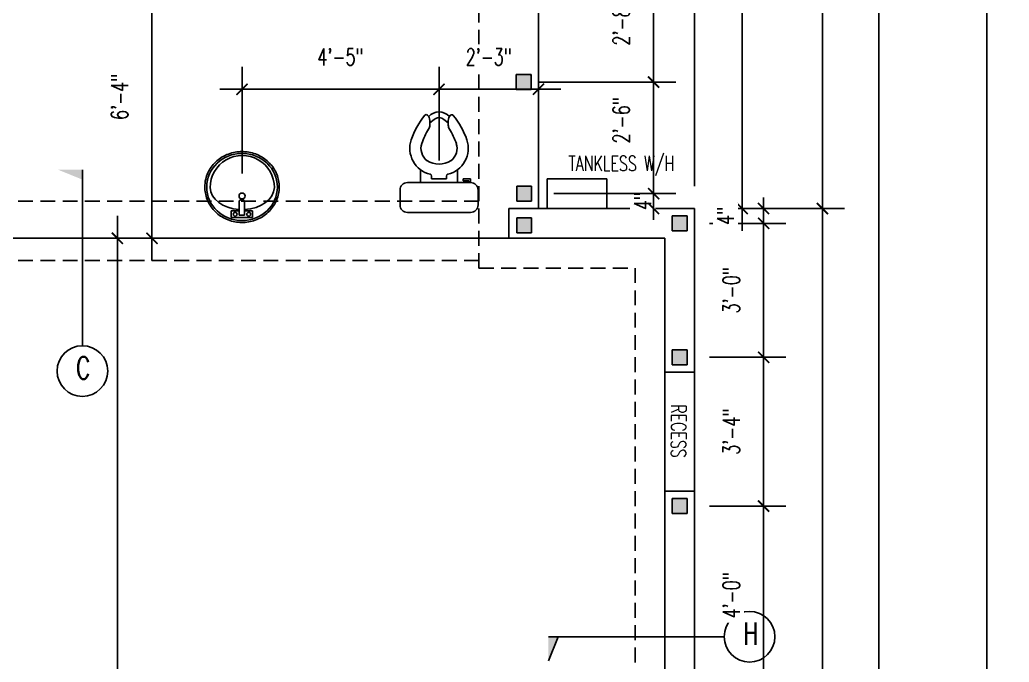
# Model space of a CAD drawing. Header units: inches. Extents: x -25328 to 8149, y -5530 to 4336.
# Drawn here: x -823.3 to -557.2, y 1807.8 to 1980.5 of the extents above; entities that cross this region are included whole.
import ezdxf

# ---------------------------------------------------------------- set-up
doc = ezdxf.new("R2010")
doc.units = ezdxf.units.IN
doc.header["$LTSCALE"] = 16
doc.header["$MEASUREMENT"] = 0
doc.linetypes.add('HIDDEN', pattern=[0.375, 0.25, -0.125])
doc.layers.get('0').update_dxf_attribs({"linetype": 'CONTINUOUS'})
doc.layers.get('DEFPOINTS').update_dxf_attribs({"linetype": 'CONTINUOUS'})
for name, color, linetype in [('B1_4', 5, 'CONTINUOUS'), ('CELLS', 165, 'CONTINUOUS'), ('CONC', 3, 'CONTINUOUS'), ('DIM', 5, 'CONTINUOUS'), ('DIMS', 5, 'CONTINUOUS'), ('FIXTURES', 2, 'CONTINUOUS'), ('TEXT', 11, 'CONTINUOUS'), ('WALLS EXT', 6, 'CONTINUOUS'), ('WALLS INT', 6, 'CONTINUOUS')]:
    doc.layers.add(name, color=color, linetype=linetype)
doc.styles.add('ATT', font='txt')
doc.styles.add('PAYTAS RM', font='romans.shx', dxfattribs={"width": 0.7, "height": 4.5})
doc.styles.add('PAYTS NOTES', font='romans.shx', dxfattribs={"width": 0.7, "height": 4.5})
doc.dimstyles.new('DIM- PAYTAS', dxfattribs={"dimscale": 48, "dimtxt": 0.1, "dimasz": 0.0625, "dimexe": 0.125, "dimexo": 0.125, "dimgap": 0.125, "dimtad": 1, "dimdec": 1, "dimzin": 3, "dimdsep": 46, "dimlunit": 4, "dimtxsty": 'PAYTAS RM', "dimblk": 'ARCHTICK', "dimcen": 0.09, "dimdle": 0.125, "dimclrd": 5, "dimclre": 5, "dimclrt": 11, "dimadec": 0, "dimazin": 0, "dimtfac": 1, "dimtdec": 1, "dimtofl": 0, "dimtmove": 2, "dimatfit": 3, "dimfxl": 0, "dimfrac": 2, "dimtolj": 1, "dimtzin": 3, "dimarcsym": 0})

# ---------------------------------------------------------------- blocks, each defined once
blk = doc.blocks.new('_ArchTick')
at = {"color": 0, "linetype": 'ByBlock', "const_width": 0.15}
blk.add_lwpolyline([(-0.5, -0.5), (0.5, 0.5)], dxfattribs=at)
blk = doc.blocks.new('*D1170')
at = {"layer": 'CONC', "color": 5, "lineweight": -2, "transparency": 16777216}
for p, q in [((-592.19, 1503.81), (-592.19, 2635.81)), ((-677.8, 2629.81), (-586.19, 2629.81)), ((-620.56, 1509.81), (-586.19, 1509.81))]:
    blk.add_line(p, q, dxfattribs=at)
at = {"layer": 'DEFPOINTS', "color": 0, "transparency": 16777216}
for p in [(-683.8, 2629.81), (-592.19, 2629.81), (-626.56, 1509.81)]:
    blk.add_point(p, dxfattribs=at)
at = {"layer": 'CONC', "color": 5, "lineweight": -2, "transparency": 16777216, "xscale": 3, "yscale": 3, "zscale": 3}
for p, rotation in [((-592.19, 2629.81), 90), ((-592.19, 1509.81), 270)]:
    blk.add_blockref('_ArchTick', p, dxfattribs=dict(at, rotation=rotation))
at = {"layer": 'CONC', "color": 11, "transparency": 16777216, "insert": (-600.87, 2069.81), "char_height": 4.5, "attachment_point": 5, "rotation": 90, "style": 'PAYTAS RM'}
blk.add_mtext('\\A1;93\'-4"', dxfattribs=at)
blk = doc.blocks.new('*D1168')
at = {"layer": 'DEFPOINTS', "color": 0, "transparency": 16777216}
for p in [(-787.8, 1921.81), (-797.07, 1517.81), (-741.67, 1517.81)]:
    blk.add_point(p, dxfattribs=at)
at = {"layer": 'DIM', "color": 5, "lineweight": -2, "transparency": 16777216}
for p, q in [((-797.07, 1927.81), (-797.07, 1511.81)), ((-793.8, 1921.81), (-803.07, 1921.81)), ((-747.67, 1517.81), (-803.07, 1517.81))]:
    blk.add_line(p, q, dxfattribs=at)
at = {"layer": 'DIM', "color": 5, "lineweight": -2, "transparency": 16777216, "xscale": 3, "yscale": 3, "zscale": 3}
for p, rotation in [((-797.07, 1921.81), 90), ((-797.07, 1517.81), 270)]:
    blk.add_blockref('_ArchTick', p, dxfattribs=dict(at, rotation=rotation))
at = {"layer": 'DIM', "color": 11, "transparency": 16777216, "insert": (-817.74, 1709.81), "char_height": 4.5, "attachment_point": 5, "rotation": 90, "style": 'PAYTAS RM', "bg_fill": 3, "box_fill_scale": 1.25, "bg_fill_color": 256, "bg_fill_true_color": 13158600, "bg_fill_transparency": 0}
blk.add_mtext('\\A1;33\'-8"', dxfattribs=at)
blk = doc.blocks.new('*D1164')
at = {"layer": 'DEFPOINTS', "color": 0, "transparency": 16777216}
for p in [(-620.19, 2629.81), (-607.43, 2629.81), (-641.8, 1929.81)]:
    blk.add_point(p, dxfattribs=at)
at = {"layer": 'WALLS INT', "color": 5, "lineweight": -2, "transparency": 16777216}
for p, q in [((-607.43, 1923.81), (-607.43, 2635.81)), ((-614.19, 2629.81), (-601.43, 2629.81)), ((-635.8, 1929.81), (-601.43, 1929.81))]:
    blk.add_line(p, q, dxfattribs=at)
at = {"layer": 'WALLS INT', "color": 5, "lineweight": -2, "transparency": 16777216, "xscale": 3, "yscale": 3, "zscale": 3}
for p, rotation in [((-607.43, 2629.81), 90), ((-607.43, 1929.81), 270)]:
    blk.add_blockref('_ArchTick', p, dxfattribs=dict(at, rotation=rotation))
at = {"layer": 'WALLS INT', "color": 11, "transparency": 16777216, "insert": (-616.11, 2279.81), "char_height": 4.5, "attachment_point": 5, "rotation": 90, "style": 'PAYTAS RM', "bg_fill": 3, "box_fill_scale": 1.25, "bg_fill_color": 256, "bg_fill_true_color": 13158600, "bg_fill_transparency": 0}
blk.add_mtext('\\A1;58\'-4"', dxfattribs=at)
blk = doc.blocks.new('CELL')
at = {"layer": 'CELLS', "linetype": 'Continuous'}
for p, q in [((-1.99, -1.89), (-1.99, 2.11)), ((-1.99, 2.11), (2.01, 2.11)), ((2.01, 2.11), (2.01, -1.89)), ((2.01, -1.89), (-1.99, -1.89))]:
    blk.add_line(p, q, dxfattribs=at)
for points in [[(-1.99, 2.11), (-1.99, -1.89), (2.01, 2.11), (-0.07, -1.89)], [(2.01, 2.11), (-0.07, -1.89), (2.01, -0.79), (1.71, -1.89)], [(2.01, -0.79), (1.71, -1.89), (2.01, -1.89)]]:
    blk.add_solid(points, dxfattribs=at)
blk = doc.blocks.new('*D1187')
at = {"layer": 'DEFPOINTS', "color": 0, "transparency": 16777216}
for p in [(-632, 2629.81), (-563.16, 2629.81), (-732.36, 1501.81)]:
    blk.add_point(p, dxfattribs=at)
at = {"layer": 'WALLS INT', "color": 5, "lineweight": -2, "transparency": 16777216}
for p, q in [((-563.16, 1495.81), (-563.16, 2635.81)), ((-626, 2629.81), (-557.16, 2629.81)), ((-726.36, 1501.81), (-557.16, 1501.81))]:
    blk.add_line(p, q, dxfattribs=at)
at = {"layer": 'WALLS INT', "color": 5, "lineweight": -2, "transparency": 16777216, "xscale": 3, "yscale": 3, "zscale": 3}
for p, rotation in [((-563.16, 2629.81), 90), ((-563.16, 1501.81), 270)]:
    blk.add_blockref('_ArchTick', p, dxfattribs=dict(at, rotation=rotation))
at = {"layer": 'WALLS INT', "color": 11, "transparency": 16777216, "insert": (-571.83, 2065.81), "char_height": 4.5, "attachment_point": 5, "rotation": 90, "style": 'PAYTAS RM', "bg_fill": 3, "box_fill_scale": 1.25, "bg_fill_color": 256, "bg_fill_true_color": 13158600, "bg_fill_transparency": 0}
blk.add_mtext('\\A1;94\'-0"', dxfattribs=at)
blk = doc.blocks.new('*D1191')
at = {"layer": 'DEFPOINTS', "color": 0, "transparency": 16777216}
for p in [(-1469.8, 1865.73), (-641.8, 1481), (-641.8, 1428.22)]:
    blk.add_point(p, dxfattribs=at)
at = {"layer": 'WALLS INT', "color": 5, "lineweight": -2, "transparency": 16777216}
for p, q in [((-1469.8, 1859.73), (-1469.8, 1422.22)), ((-641.8, 1475), (-641.8, 1422.22)), ((-1475.8, 1428.22), (-635.8, 1428.22))]:
    blk.add_line(p, q, dxfattribs=at)
at = {"layer": 'WALLS INT', "color": 5, "lineweight": -2, "transparency": 16777216, "xscale": 3, "yscale": 3, "zscale": 3, "rotation": 180}
blk.add_blockref('_ArchTick', (-1469.8, 1428.22), dxfattribs=at)
at = {"layer": 'WALLS INT', "color": 5, "lineweight": -2, "transparency": 16777216, "xscale": 3, "yscale": 3, "zscale": 3}
blk.add_blockref('_ArchTick', (-641.8, 1428.22), dxfattribs=at)
at = {"layer": 'WALLS INT', "color": 11, "transparency": 16777216, "insert": (-1055.8, 1436.9), "char_height": 4.5, "attachment_point": 5, "style": 'PAYTAS RM', "bg_fill": 3, "box_fill_scale": 1.25, "bg_fill_color": 256, "bg_fill_true_color": 13158600, "bg_fill_transparency": 0}
blk.add_mtext('\\A1;69\'-0"', dxfattribs=at)
blk = doc.blocks.new('*D1160')
at = {"layer": 'DEFPOINTS', "color": 0, "transparency": 16777216}
for p in [(-653.16, 2477.81), (-641.8, 1929.81), (-629.01, 1929.81)]:
    blk.add_point(p, dxfattribs=at)
at = {"layer": 'DIM', "color": 5, "lineweight": -2, "transparency": 16777216}
for p, q in [((-629.01, 2483.81), (-629.01, 1923.81)), ((-647.16, 2477.81), (-623.01, 2477.81)), ((-635.8, 1929.81), (-623.01, 1929.81))]:
    blk.add_line(p, q, dxfattribs=at)
at = {"layer": 'DIM', "color": 5, "lineweight": -2, "transparency": 16777216, "xscale": 3, "yscale": 3, "zscale": 3}
for p, rotation in [((-629.01, 2477.81), 90), ((-629.01, 1929.81), 270)]:
    blk.add_blockref('_ArchTick', p, dxfattribs=dict(at, rotation=rotation))
at = {"layer": 'DIM', "color": 11, "transparency": 16777216, "insert": (-637.69, 2203.81), "char_height": 4.5, "attachment_point": 5, "rotation": 90, "style": 'PAYTAS RM', "bg_fill": 3, "box_fill_scale": 1.25, "bg_fill_color": 256, "bg_fill_true_color": 13158600, "bg_fill_transparency": 0}
blk.add_mtext('\\A1;45\'-8"', dxfattribs=at)
blk = doc.blocks.new('15PTOI06')
at = {"color": 0, "linetype": 'ByBlock'}
for p, q in [((0, -8.5), (0, 8.5)), ((2, 10.5), (6, 10.5)), ((8, 8.5), (8, -8.5)), ((11.5, 5), (8, 5)), ((9, 2), (9.765178, 2)), ((9, -2), (9, 2)), ((23.431562, 2.5), (24.727861, 2.5)), ((24.931034, 1.327586), (24.062054, 2.5)), ((9.765178, -2), (9, -2)), ((23.431562, -2.5), (24.690476, -2.5)), ((24.931034, -1.327586), (24.062054, -2.5)), ((11.5, -5), (8, -5)), ((9, -6.5), (8.5, -6.5)), ((8.5, -6.5), (8.5, -8)), ((9, -8.5), (9, -6.5)), ((6, -10.5), (2, -10.5)), ((8.5, -8), (8, -8)), ((8, -8.5), (9, -8.5))]:
    blk.add_line(p, q, dxfattribs=at)
for centre, radius, start, end in [((2, 8.5), 2, 90, 180), ((6, 8.5), 2, 0, 90), ((17.25, 0.65), 7.210062, 71.816347, 166.116636), ((12, -13.75), 22.534695, 51.265418, 70.559965), ((19.118098, 0), 6.118098, 147.797266, 212.202734), ((17.25, 0.65), 4.210062, 71.816347, 142.891702), ((12, -13.75), 19.534695, 57.937508, 70.559965), ((23.431562, 4.5), 2, 237.937508, 270), ((24.727861, 4.5), 2, 270, 314.939898), ((23.166667, 0), 3.833333, 313.602819, 46.397181), ((25.787408, 3.438228), 0.5, 314.939898, 51.265418), ((9.765178, 2.5), 0.5, 270, 346.116636), ((23.666667, 0), 1.833333, 313.602819, 46.397181), ((9.765178, -2.5), 0.5, 13.883364, 90), ((17.25, -0.65), 7.210062, 193.883364, 288.183653), ((23.431562, -4.5), 2, 90, 122.062492), ((24.690476, -4.5), 2, 44.162471, 90), ((17.25, -0.65), 4.210062, 217.108298, 288.183653), ((12, 13.75), 19.534695, 289.440035, 302.062492), ((12, 13.75), 22.534695, 289.440035, 308.665009), ((25.766527, -3.454957), 0.5, 308.665009, 44.162471), ((2, -8.5), 2, 180, 270), ((6, -8.5), 2, 270, 0)]:
    blk.add_arc(centre, radius, start, end, dxfattribs=at)
at = {"color": 0, "linetype": 'ByBlock', "style": 'ATT', "flags": 3}
blk.add_attdef('ITEM', (0, -19.5), '', height=6, dxfattribs=at)
blk = doc.blocks.new('pv_snk_lav')
at = {"color": 8}
for p, q in [((-2.92, 19.75), (2.86, 19.75)), ((-2.92, 17.96), (-2.92, 19.75)), ((-0.81, 19.18), (-0.81, 15.54)), ((-0.81, 19.18), (0.69, 19.18)), ((0.69, 19.18), (0.69, 15.54)), ((2.86, 19.75), (2.86, 17.96)), ((-0.81, 17.96), (-2.92, 17.96)), ((2.86, 17.96), (0.69, 17.96)), ((-0.31, 15.04), (0.19, 15.04))]:
    blk.add_line(p, q, dxfattribs=at)
for centre in [(-1.85, 18.92), (1.79, 18.92)]:
    blk.add_circle(centre, 0.504, dxfattribs=at)
blk.add_circle((0, 14), 0.805)
for centre, start, end in [((-0.31, 15.54), 180, 270), ((0.19, 15.54), 270, 0)]:
    blk.add_arc(centre, 0.5, start, end, dxfattribs=at)
blk.add_ellipse((0, 11.59), major_axis=(-9.51, 0), ratio=0.94926)
for centre, ratio, start_param, end_param in [((0.06, 11.59), 0.701896, 4.81318, 6.256692), ((0.06, 11.59), 0.701896, 3.168086, 4.639508), ((0.06, 11.75), 1, 0, 3.141593)]:
    blk.add_ellipse(centre, major_axis=(-8.65, 0), ratio=ratio, start_param=start_param, end_param=end_param)
blk.add_open_spline([(-10.01, 11.59), (-10.01, 10.88), (-9.93, 10.17), (-9.49, 8.32), (-8.99, 7.22), (-7.6, 5.27), (-6.71, 4.42), (-4.67, 3.08), (-3.52, 2.59), (-1.12, 2.04), (0.13, 1.99), (2.58, 2.3), (3.78, 2.68), (5.94, 3.82), (6.91, 4.59), (8.49, 6.4), (9.11, 7.45), (9.89, 9.69), (10.06, 10.88), (9.94, 13.25), (9.64, 14.41), (8.63, 16.57), (7.91, 17.55), (6.14, 19.21), (5.1, 19.88), (2.82, 20.81), (1.6, 21.07), (-0.87, 21.16), (-2.11, 20.98), (-4.45, 20.21), (-5.54, 19.61), (-7.43, 18.09), (-8.22, 17.16), (-9.4, 15.08), (-9.78, 13.93), (-9.99, 12.37), (-10.01, 11.98), (-10.01, 11.59)], degree=3, knots=[0, 0, 0, 0, 0.222872, 0.222872, 0.593959, 0.593959, 0.965045, 0.965045, 1.336132, 1.336132, 1.707218, 1.707218, 2.078305, 2.078305, 2.449391, 2.449391, 2.820478, 2.820478, 3.191564, 3.191564, 3.562651, 3.562651, 3.933737, 3.933737, 4.304824, 4.304824, 4.67591, 4.67591, 5.046996, 5.046996, 5.418083, 5.418083, 5.789169, 5.789169, 6.160256, 6.160256, 6.283185, 6.283185, 6.283185, 6.283185], dxfattribs=at)
blk = doc.blocks.new('*D1215')
at = {"layer": 'DEFPOINTS', "color": 0, "transparency": 16777216}
for p in [(-641.8, 1929.81), (-641.8, 1509.81), (-607.43, 1509.81)]:
    blk.add_point(p, dxfattribs=at)
at = {"layer": 'DIM', "color": 5, "lineweight": -2, "transparency": 16777216}
for p, q in [((-607.43, 1935.81), (-607.43, 1503.81)), ((-635.8, 1929.81), (-601.43, 1929.81)), ((-635.8, 1509.81), (-601.43, 1509.81))]:
    blk.add_line(p, q, dxfattribs=at)
at = {"layer": 'DIM', "color": 5, "lineweight": -2, "transparency": 16777216, "xscale": 3, "yscale": 3, "zscale": 3}
for p, rotation in [((-607.43, 1929.81), 90), ((-607.43, 1509.81), 270)]:
    blk.add_blockref('_ArchTick', p, dxfattribs=dict(at, rotation=rotation))
at = {"layer": 'DIM', "color": 11, "transparency": 16777216, "insert": (-616.11, 1719.81), "char_height": 4.5, "attachment_point": 5, "rotation": 90, "style": 'PAYTAS RM', "bg_fill": 3, "box_fill_scale": 1.25, "bg_fill_color": 256, "bg_fill_true_color": 13158600, "bg_fill_transparency": 0}
blk.add_mtext('\\A1;35\'-0"', dxfattribs=at)
blk = doc.blocks.new('*D1231')
at = {"layer": 'DEFPOINTS', "color": 0, "transparency": 16777216}
for p in [(-753.8, 1997.81), (-787.79, 1921.81), (-775.18, 1921.81)]:
    blk.add_point(p, dxfattribs=at)
at = {"layer": 'DIM', "color": 5, "lineweight": -2, "transparency": 16777216}
for p, q in [((-787.79, 2003.81), (-787.79, 1915.81)), ((-759.8, 1997.81), (-793.79, 1997.81)), ((-781.18, 1921.81), (-793.79, 1921.81))]:
    blk.add_line(p, q, dxfattribs=at)
at = {"layer": 'DIM', "color": 5, "lineweight": -2, "transparency": 16777216, "xscale": 3, "yscale": 3, "zscale": 3}
for p, rotation in [((-787.79, 1997.81), 90), ((-787.79, 1921.81), 270)]:
    blk.add_blockref('_ArchTick', p, dxfattribs=dict(at, rotation=rotation))
at = {"layer": 'DIM', "color": 11, "transparency": 16777216, "insert": (-796.47, 1959.81), "char_height": 4.5, "attachment_point": 5, "rotation": 90, "style": 'PAYTAS RM', "bg_fill": 3, "box_fill_scale": 1.25, "bg_fill_color": 256, "bg_fill_true_color": 13158600, "bg_fill_transparency": 0}
blk.add_mtext('\\A1;6\'-4"', dxfattribs=at)
blk = doc.blocks.new('*D1232')
at = {"layer": 'DEFPOINTS', "color": 0, "transparency": 16777216}
for p in [(-710.55, 1961.87), (-710.55, 1936.76), (-763.55, 1933.18)]:
    blk.add_point(p, dxfattribs=at)
at = {"layer": 'DIM', "color": 5, "lineweight": -2, "transparency": 16777216}
for p, q in [((-763.55, 1939.18), (-763.55, 1967.87)), ((-710.55, 1942.76), (-710.55, 1967.87)), ((-769.55, 1961.87), (-704.55, 1961.87))]:
    blk.add_line(p, q, dxfattribs=at)
at = {"layer": 'DIM', "color": 5, "lineweight": -2, "transparency": 16777216, "xscale": 3, "yscale": 3, "zscale": 3, "rotation": 180}
blk.add_blockref('_ArchTick', (-763.55, 1961.87), dxfattribs=at)
at = {"layer": 'DIM', "color": 5, "lineweight": -2, "transparency": 16777216, "xscale": 3, "yscale": 3, "zscale": 3}
blk.add_blockref('_ArchTick', (-710.55, 1961.87), dxfattribs=at)
at = {"layer": 'DIM', "color": 11, "transparency": 16777216, "insert": (-737.05, 1970.55), "char_height": 4.5, "attachment_point": 5, "style": 'PAYTAS RM', "bg_fill": 3, "box_fill_scale": 1.25, "bg_fill_color": 256, "bg_fill_true_color": 13158600, "bg_fill_transparency": 0}
blk.add_mtext('\\A1;4\'-5"', dxfattribs=at)
blk = doc.blocks.new('*D1233')
at = {"layer": 'DEFPOINTS', "color": 0, "transparency": 16777216}
for p in [(-683.8, 1961.87), (-683.8, 1954.67), (-710.55, 1936.76)]:
    blk.add_point(p, dxfattribs=at)
at = {"layer": 'DIM', "color": 5, "lineweight": -2, "transparency": 16777216}
for p, q in [((-710.55, 1942.76), (-710.55, 1967.87)), ((-683.8, 1960.67), (-683.8, 1967.87)), ((-716.55, 1961.87), (-677.8, 1961.87))]:
    blk.add_line(p, q, dxfattribs=at)
at = {"layer": 'DIM', "color": 5, "lineweight": -2, "transparency": 16777216, "xscale": 3, "yscale": 3, "zscale": 3, "rotation": 180}
blk.add_blockref('_ArchTick', (-710.55, 1961.87), dxfattribs=at)
at = {"layer": 'DIM', "color": 5, "lineweight": -2, "transparency": 16777216, "xscale": 3, "yscale": 3, "zscale": 3}
blk.add_blockref('_ArchTick', (-683.8, 1961.87), dxfattribs=at)
at = {"layer": 'DIM', "color": 11, "transparency": 16777216, "insert": (-697.17, 1970.55), "char_height": 4.5, "attachment_point": 5, "style": 'PAYTAS RM', "bg_fill": 3, "box_fill_scale": 1.25, "bg_fill_color": 256, "bg_fill_true_color": 13158600, "bg_fill_transparency": 0}
blk.add_mtext('\\A1;2\'-3"', dxfattribs=at)
blk = doc.blocks.new('*D1299')
at = {"layer": 'DEFPOINTS', "color": 0, "transparency": 16777216}
for p in [(-685.65, 1933.81), (-683.8, 1929.81)]:
    blk.add_point(p, dxfattribs=at)
at = {"layer": 'DIM', "color": 5, "lineweight": -2, "transparency": 16777216}
for p, q in [((-652.84, 1933.81), (-652.84, 1936.81)), ((-679.65, 1933.81), (-646.84, 1933.81)), ((-677.8, 1929.81), (-646.84, 1929.81)), ((-652.84, 1929.81), (-652.84, 1926.81))]:
    blk.add_line(p, q, dxfattribs=at)
at = {"layer": 'DIM', "color": 11, "transparency": 16777216, "insert": (-655.76, 1931.81), "char_height": 4.5, "attachment_point": 5, "rotation": 90, "style": 'PAYTAS RM', "bg_fill": 3, "box_fill_scale": 1.25, "bg_fill_color": 256, "bg_fill_true_color": 13158600, "bg_fill_transparency": 0}
blk.add_mtext('\\A1;4"', dxfattribs=at)
at = {"layer": 'DEFPOINTS', "color": 0, "transparency": 16777216}
blk.add_point((-652.84, 1933.81), dxfattribs=at)
at = {"layer": 'DIM', "color": 5, "lineweight": -2, "transparency": 16777216, "xscale": 3, "yscale": 3, "zscale": 3}
for p, rotation in [((-652.84, 1933.81), 270), ((-652.84, 1929.81), 90)]:
    blk.add_blockref('_ArchTick', p, dxfattribs=dict(at, rotation=rotation))
blk = doc.blocks.new('*D1300')
at = {"layer": 'DEFPOINTS', "color": 0, "transparency": 16777216}
for p in [(-689.8, 1963.81), (-652.84, 1963.81), (-685.65, 1933.81)]:
    blk.add_point(p, dxfattribs=at)
at = {"layer": 'DIM', "color": 5, "lineweight": -2, "transparency": 16777216}
for p, q in [((-652.84, 1927.81), (-652.84, 1969.81)), ((-683.8, 1963.81), (-646.84, 1963.81)), ((-679.65, 1933.81), (-646.84, 1933.81))]:
    blk.add_line(p, q, dxfattribs=at)
at = {"layer": 'DIM', "color": 5, "lineweight": -2, "transparency": 16777216, "xscale": 3, "yscale": 3, "zscale": 3}
for p, rotation in [((-652.84, 1963.81), 90), ((-652.84, 1933.81), 270)]:
    blk.add_blockref('_ArchTick', p, dxfattribs=dict(at, rotation=rotation))
at = {"layer": 'DIM', "color": 11, "transparency": 16777216, "insert": (-661.52, 1953.51), "char_height": 4.5, "attachment_point": 5, "rotation": 90, "style": 'PAYTAS RM', "bg_fill": 3, "box_fill_scale": 1.25, "bg_fill_color": 256, "bg_fill_true_color": 13158600, "bg_fill_transparency": 0}
blk.add_mtext('\\A1;2\'-6"', dxfattribs=at)
blk = doc.blocks.new('*D1301')
at = {"layer": 'DEFPOINTS', "color": 0, "transparency": 16777216}
for p in [(-685.8, 1995.81), (-652.84, 1995.81), (-689.8, 1963.81)]:
    blk.add_point(p, dxfattribs=at)
at = {"layer": 'DIM', "color": 5, "lineweight": -2, "transparency": 16777216}
for p, q in [((-652.84, 1957.81), (-652.84, 2001.81)), ((-679.8, 1995.81), (-646.84, 1995.81)), ((-683.8, 1963.81), (-646.84, 1963.81))]:
    blk.add_line(p, q, dxfattribs=at)
at = {"layer": 'DIM', "color": 5, "lineweight": -2, "transparency": 16777216, "xscale": 3, "yscale": 3, "zscale": 3}
for p, rotation in [((-652.84, 1995.81), 90), ((-652.84, 1963.81), 270)]:
    blk.add_blockref('_ArchTick', p, dxfattribs=dict(at, rotation=rotation))
at = {"layer": 'DIM', "color": 11, "transparency": 16777216, "insert": (-661.52, 1979.81), "char_height": 4.5, "attachment_point": 5, "rotation": 90, "style": 'PAYTAS RM', "bg_fill": 3, "box_fill_scale": 1.25, "bg_fill_color": 256, "bg_fill_true_color": 13158600, "bg_fill_transparency": 0}
blk.add_mtext('\\A1;2\'-8"', dxfattribs=at)
blk = doc.blocks.new('*D1319')
at = {"layer": 'DEFPOINTS', "color": 0, "transparency": 16777216}
for p in [(-643.8, 1849.81), (-623.23, 1849.81), (-643.8, 1801.81)]:
    blk.add_point(p, dxfattribs=at)
at = {"layer": 'DIM', "color": 5, "lineweight": -2, "transparency": 16777216}
for p, q in [((-623.23, 1795.81), (-623.23, 1855.81)), ((-637.8, 1849.81), (-617.23, 1849.81)), ((-637.8, 1801.81), (-617.23, 1801.81))]:
    blk.add_line(p, q, dxfattribs=at)
at = {"layer": 'DIM', "color": 5, "lineweight": -2, "transparency": 16777216, "xscale": 3, "yscale": 3, "zscale": 3}
for p, rotation in [((-623.23, 1849.81), 90), ((-623.23, 1801.81), 270)]:
    blk.add_blockref('_ArchTick', p, dxfattribs=dict(at, rotation=rotation))
at = {"layer": 'DIM', "color": 11, "transparency": 16777216, "insert": (-631.91, 1825.81), "char_height": 4.5, "attachment_point": 5, "rotation": 90, "style": 'PAYTAS RM', "bg_fill": 3, "box_fill_scale": 1.25, "bg_fill_color": 256, "bg_fill_true_color": 13158600, "bg_fill_transparency": 0}
blk.add_mtext('\\A1;4\'-0"', dxfattribs=at)
blk = doc.blocks.new('*D1320')
at = {"layer": 'DEFPOINTS', "color": 0, "transparency": 16777216}
for p in [(-643.8, 1889.81), (-623.23, 1889.81), (-643.8, 1849.81)]:
    blk.add_point(p, dxfattribs=at)
at = {"layer": 'DIM', "color": 5, "lineweight": -2, "transparency": 16777216}
for p, q in [((-623.23, 1843.81), (-623.23, 1895.81)), ((-637.8, 1889.81), (-617.23, 1889.81)), ((-637.8, 1849.81), (-617.23, 1849.81))]:
    blk.add_line(p, q, dxfattribs=at)
at = {"layer": 'DIM', "color": 5, "lineweight": -2, "transparency": 16777216, "xscale": 3, "yscale": 3, "zscale": 3}
for p, rotation in [((-623.23, 1889.81), 90), ((-623.23, 1849.81), 270)]:
    blk.add_blockref('_ArchTick', p, dxfattribs=dict(at, rotation=rotation))
at = {"layer": 'DIM', "color": 11, "transparency": 16777216, "insert": (-631.91, 1869.81), "char_height": 4.5, "attachment_point": 5, "rotation": 90, "style": 'PAYTAS RM', "bg_fill": 3, "box_fill_scale": 1.25, "bg_fill_color": 256, "bg_fill_true_color": 13158600, "bg_fill_transparency": 0}
blk.add_mtext('\\A1;3\'-4"', dxfattribs=at)
blk = doc.blocks.new('*D1321')
at = {"layer": 'DEFPOINTS', "color": 0, "transparency": 16777216}
for p in [(-643.8, 1925.81), (-623.23, 1925.81), (-643.8, 1889.81)]:
    blk.add_point(p, dxfattribs=at)
at = {"layer": 'DIM', "color": 5, "lineweight": -2, "transparency": 16777216}
for p, q in [((-623.23, 1883.81), (-623.23, 1931.81)), ((-637.8, 1925.81), (-617.23, 1925.81)), ((-637.8, 1889.81), (-617.23, 1889.81))]:
    blk.add_line(p, q, dxfattribs=at)
at = {"layer": 'DIM', "color": 5, "lineweight": -2, "transparency": 16777216, "xscale": 3, "yscale": 3, "zscale": 3}
for p, rotation in [((-623.23, 1925.81), 90), ((-623.23, 1889.81), 270)]:
    blk.add_blockref('_ArchTick', p, dxfattribs=dict(at, rotation=rotation))
at = {"layer": 'DIM', "color": 11, "transparency": 16777216, "insert": (-631.91, 1907.81), "char_height": 4.5, "attachment_point": 5, "rotation": 90, "style": 'PAYTAS RM', "bg_fill": 3, "box_fill_scale": 1.25, "bg_fill_color": 256, "bg_fill_true_color": 13158600, "bg_fill_transparency": 0}
blk.add_mtext('\\A1;3\'-0"', dxfattribs=at)
blk = doc.blocks.new('*D1322')
at = {"layer": 'DEFPOINTS', "color": 0, "transparency": 16777216}
for p in [(-641.8, 1929.81), (-623.23, 1929.81), (-643.8, 1925.81)]:
    blk.add_point(p, dxfattribs=at)
at = {"layer": 'DIM', "color": 5, "lineweight": -2, "transparency": 16777216}
for p, q in [((-623.23, 1929.81), (-623.23, 1932.81)), ((-635.8, 1929.81), (-617.23, 1929.81)), ((-637.8, 1925.81), (-617.23, 1925.81)), ((-623.23, 1925.81), (-623.23, 1922.81))]:
    blk.add_line(p, q, dxfattribs=at)
at = {"layer": 'DIM', "color": 5, "lineweight": -2, "transparency": 16777216, "xscale": 3, "yscale": 3, "zscale": 3}
for p, rotation in [((-623.23, 1929.81), 270), ((-623.23, 1925.81), 90)]:
    blk.add_blockref('_ArchTick', p, dxfattribs=dict(at, rotation=rotation))
at = {"layer": 'DIM', "color": 11, "transparency": 16777216, "insert": (-633.5, 1927.81), "char_height": 4.5, "attachment_point": 5, "rotation": 90, "style": 'PAYTAS RM', "bg_fill": 3, "box_fill_scale": 1.25, "bg_fill_color": 256, "bg_fill_true_color": 13158600, "bg_fill_transparency": 0}
blk.add_mtext('\\A1;4"', dxfattribs=at)
blk = doc.blocks.new('*D1356')
at = {"layer": 'DEFPOINTS', "color": 0, "transparency": 16777216}
for p in [(-641.8, 1986.62), (-683.8, 1943), (-641.8, 1929.81)]:
    blk.add_point(p, dxfattribs=at)
at = {"layer": 'DIM', "color": 5, "lineweight": -2, "transparency": 16777216}
for p, q in [((-683.8, 1949), (-683.8, 1992.62)), ((-641.8, 1935.81), (-641.8, 1992.62)), ((-689.8, 1986.62), (-635.8, 1986.62))]:
    blk.add_line(p, q, dxfattribs=at)
at = {"layer": 'DIM', "color": 5, "lineweight": -2, "transparency": 16777216, "xscale": 3, "yscale": 3, "zscale": 3, "rotation": 180}
blk.add_blockref('_ArchTick', (-683.8, 1986.62), dxfattribs=at)
at = {"layer": 'DIM', "color": 5, "lineweight": -2, "transparency": 16777216, "xscale": 3, "yscale": 3, "zscale": 3}
blk.add_blockref('_ArchTick', (-641.8, 1986.62), dxfattribs=at)
at = {"layer": 'DIM', "color": 11, "transparency": 16777216, "insert": (-662.8, 1995.3), "char_height": 4.5, "attachment_point": 5, "style": 'PAYTAS RM', "bg_fill": 3, "box_fill_scale": 1.25, "bg_fill_color": 256, "bg_fill_true_color": 13158600, "bg_fill_transparency": 0}
blk.add_mtext('\\A1;3\'-6"', dxfattribs=at)
blk = doc.blocks.new('*D1357')
at = {"layer": 'DEFPOINTS', "color": 0, "transparency": 16777216}
for p in [(-641.8, 2694.05), (-1469.8, 2614.76), (-641.8, 1929.81)]:
    blk.add_point(p, dxfattribs=at)
at = {"layer": 'DIM', "color": 5, "lineweight": -2, "transparency": 16777216}
for p, q in [((-1469.8, 2620.76), (-1469.8, 2700.05)), ((-641.8, 1935.81), (-641.8, 2700.05)), ((-1475.8, 2694.05), (-635.8, 2694.05))]:
    blk.add_line(p, q, dxfattribs=at)
at = {"layer": 'DIM', "color": 5, "lineweight": -2, "transparency": 16777216, "xscale": 3, "yscale": 3, "zscale": 3, "rotation": 180}
blk.add_blockref('_ArchTick', (-1469.8, 2694.05), dxfattribs=at)
at = {"layer": 'DIM', "color": 5, "lineweight": -2, "transparency": 16777216, "xscale": 3, "yscale": 3, "zscale": 3}
blk.add_blockref('_ArchTick', (-641.8, 2694.05), dxfattribs=at)
at = {"layer": 'DIM', "color": 11, "transparency": 16777216, "insert": (-1055.8, 2702.73), "char_height": 4.5, "attachment_point": 5, "style": 'PAYTAS RM', "bg_fill": 3, "box_fill_scale": 1.25, "bg_fill_color": 256, "bg_fill_true_color": 13158600, "bg_fill_transparency": 0}
blk.add_mtext('\\A1;69\'-0"', dxfattribs=at)

msp = doc.modelspace()

# ---------------------------------------------------------------- hatches: boundary and pattern name
at = {"layer": 'DIMS'}
for points in [[(-806.49509021, 1937.58114896), (-806.49509021, 1940.23609583), (-813.02500559, 1940.23609583)], [(-678.47958352, 1814.70274592), (-681.13453039, 1814.70274592), (-681.13453039, 1808.17283054)]]:
    msp.add_hatch(color=256, dxfattribs=at).paths.add_polyline_path(points)

# ---------------------------------------------------------------- linework, layer by layer
at = {"layer": 'B1_4', "linetype": 'HIDDEN'}
msp.add_line((-783.79906839, 1921.80728168), (-841.79906839, 1921.80728168), dxfattribs=at)
at = {"layer": 'CONC', "linetype": 'HIDDEN'}
for p in [(-699.79906839, 1913.80728168), (-657.79906839, 1525.80728168)]:
    msp.add_line(p, (-657.79906839, 1913.80728168), dxfattribs=at)
at = {"layer": 'DIM'}
for p, q in [((-641.79906839, 1885.80728168), (-649.79906839, 1885.80728168)), ((-641.79906839, 1853.80728168), (-649.79906839, 1853.80728168))]:
    msp.add_line(p, q, dxfattribs=at)
at = {"layer": 'DIMS'}
for p, q in [((-806.49509021, 1892.93192243), (-806.49509021, 1940.23609583)), ((-633.830357, 1814.70274592), (-681.13453039, 1814.70274592)), ((-681.13453039, 1808.17283054), (-678.47958352, 1814.70274592))]:
    msp.add_line(p, q, dxfattribs=at)
for centre in [(-806.49509021, 1886.11686955), (-627.01530412, 1814.70274592)]:
    msp.add_circle(centre, 6.81505288, dxfattribs=at)
at = {"layer": 'WALLS EXT'}
for p, q in [((-641.79906839, 1649.80728168), (-641.79906839, 1929.80728168)), ((-649.79906839, 1657.80728168), (-649.79906839, 1921.80728168))]:
    msp.add_line(p, q, dxfattribs=at)
at = {"layer": 'WALLS INT'}
for p, q in [((-665.44966196, 1937.80728168), (-681.44966196, 1937.80728168)), ((-665.44966196, 1929.80728168), (-665.44966196, 1937.80728168)), ((-691.79906839, 1929.80728168), (-641.79906839, 1929.80728168)), ((-841.79906839, 1921.80728168), (-691.79906839, 1921.80728168)), ((-801.79906839, 1921.80728168), (-787.79906839, 1921.80728168)), ((-783.79906839, 1921.80728168), (-691.79906839, 1921.80728168)), ((-691.79906839, 1921.80728168), (-649.79906839, 1921.80728168))]:
    msp.add_line(p, q, dxfattribs=at)

# ---------------------------------------------------------------- block references
at = {"layer": 'CELLS', "xscale": -1, "rotation": 270}
for p in [(-645.90974134, 1925.80077024), (-645.90974134, 1849.80077024)]:
    msp.add_blockref('CELL', p, dxfattribs=at)

# ---------------------------------------------------------------- texts
at = {"layer": 'TEXT', "style": 'PAYTS NOTES', "width": 0.7}
for s, p in [('C', (-808.13849658, 1883.97099471)), ('H', (-628.65871048, 1812.55687109))]:
    msp.add_text(s, height=6, dxfattribs=at).set_placement(p)
at = {"layer": 'TEXT', "insert": (-647.27772501, 1938.60628053), "char_height": 4, "width": 40.9088087707, "attachment_point": 9, "style": 'PAYTS NOTES'}
msp.add_mtext('\\A1;TANKLESS W/H', dxfattribs=at)

# ---------------------------------------------------------------- dimensions: what is measured, and where the dimension line sits
at = {"layer": 'CONC'}
dim = msp.add_linear_dim(base=(-592.19271713, 2629.80728168), p1=(-626.56421354, 1509.80728168), p2=(-683.79906839, 2629.80728168), angle=90, dimstyle='DIM- PAYTAS', dxfattribs=at)
dim.commit()
dim.dimension.update_dxf_attribs({"geometry": '*D1170', "text_midpoint": (-600.87128856, 2069.80728168)})

# ---------------------------------------------------------------- next in the draw order: dimensions: what is measured, and where the dimension line sits
at = {"layer": 'DIM'}
dim = msp.add_linear_dim(base=(-797.06616617, 1517.80728168), p1=(-787.79906839, 1921.80728168), p2=(-741.67406839, 1517.80728168), angle=90, dimstyle='DIM- PAYTAS', override={"dimtfill": 1, "dimarcsym": 2}, dxfattribs=at)
dim.commit()
dim.dimension.update_dxf_attribs({"geometry": '*D1168', "text_midpoint": (-817.7447376, 1709.80728168), "dimtype": 160})
at = {"layer": 'WALLS INT'}
dim = msp.add_linear_dim(base=(-607.43147212, 2629.80728168), p1=(-641.79906839, 1929.80728168), p2=(-620.19271713, 2629.80728168), angle=90, dimstyle='DIM- PAYTAS', override={"dimtfill": 1, "dimarcsym": 2}, dxfattribs=at)
dim.commit()
dim.dimension.update_dxf_attribs({"geometry": '*D1164', "text_midpoint": (-616.11004355, 2279.80728168)})

# ---------------------------------------------------------------- next in the draw order: block references
at = {"layer": 'FIXTURES', "color": 2, "xscale": -1, "rotation": 180}
msp.add_blockref('pv_snk_lav', (-763.54906839, 1947.175659), dxfattribs=at)

# ---------------------------------------------------------------- next in the draw order: dimensions: what is measured, and where the dimension line sits
at = {"layer": 'WALLS INT'}
dim = msp.add_linear_dim(base=(-563.15604895, 2629.80728168), p1=(-732.36035989, 1501.80728168), p2=(-631.99589276, 2629.80728168), angle=90, dimstyle='DIM- PAYTAS', override={"dimtfill": 1, "dimarcsym": 2}, dxfattribs=at)
dim.commit()
dim.dimension.update_dxf_attribs({"geometry": '*D1187', "text_midpoint": (-571.83462037, 2065.80728168)})

# ---------------------------------------------------------------- next in the draw order: linework, layer by layer
at = {"layer": 'CONC', "linetype": 'HIDDEN'}
for p, q in [((-699.79906839, 1913.80728168), (-699.79906839, 2461.80728168)), ((-699.79906839, 1931.80728168), (-911.79906839, 1931.80728168)), ((-699.79906839, 1915.80728168), (-895.79906839, 1915.80728168))]:
    msp.add_line(p, q, dxfattribs=at)
at = {"layer": 'DIM'}
msp.add_line((-691.79906839, 1929.80728168), (-691.79906839, 1921.80728168), dxfattribs=at)
at = {"layer": 'WALLS EXT'}
msp.add_line((-683.79906839, 1929.80728168), (-683.79906839, 1991.80728168), dxfattribs=at)
at = {"layer": 'WALLS INT'}
msp.add_line((-681.44966196, 1929.80728168), (-681.44966196, 1937.80728168), dxfattribs=at)

# ---------------------------------------------------------------- next in the draw order: block references
at = {"layer": 'CELLS', "xscale": -1}
for p, rotation in [((-687.80823792, 1963.91795463), 180), ((-687.76167767, 1933.80077024), 270), ((-687.76167767, 1925.30077024), 270), ((-645.90974134, 1889.80077024), 270)]:
    msp.add_blockref('CELL', p, dxfattribs=dict(at, rotation=rotation))
at = {"layer": 'FIXTURES', "color": 2, "rotation": 90.00000000000001}
msp.add_blockref('15PTOI06', (-710.54906839, 1928.76378018), dxfattribs=at)

# ---------------------------------------------------------------- next in the draw order: dimensions: what is measured, and where the dimension line sits
at = {"layer": 'DIM'}
dim = msp.add_linear_dim(base=(-629.01123075, 1929.80728168), p1=(-653.16012387, 2477.80728168), p2=(-641.79906839, 1929.80728168), angle=90, dimstyle='DIM- PAYTAS', override={"dimtfill": 1, "dimarcsym": 2}, dxfattribs=at)
dim.commit()
dim.dimension.update_dxf_attribs({"geometry": '*D1160', "text_midpoint": (-637.68980218, 2203.80728168)})
at = {"layer": 'WALLS INT'}
dim = msp.add_linear_dim(base=(-641.79906839, 1428.22006682), p1=(-1469.79906839, 1865.73069249), p2=(-641.79906839, 1481.00118574), dimstyle='DIM- PAYTAS', override={"dimtfill": 1, "dimarcsym": 2}, dxfattribs=at)
dim.commit()
dim.dimension.update_dxf_attribs({"geometry": '*D1191', "text_midpoint": (-1055.79906839, 1436.89863825)})

# ---------------------------------------------------------------- next in the draw order: dimensions: what is measured, and where the dimension line sits
at = {"layer": 'DIM'}
for base, p1, p2, picture, middle in [((-787.7871088, 1921.80728168), (-753.79906839, 1997.80728168), (-775.18480888, 1921.80728168), '*D1231', (-796.46568023, 1959.80728168)), ((-607.43147212, 1509.80728168), (-641.79906839, 1929.80728168), (-641.79906839, 1509.80728168), '*D1215', (-616.11004355, 1719.80728168))]:
    dim = msp.add_linear_dim(base=base, p1=p1, p2=p2, angle=90, dimstyle='DIM- PAYTAS', override={"dimtfill": 1, "dimarcsym": 2}, dxfattribs=at)
    dim.commit()
    dim.dimension.update_dxf_attribs({"geometry": picture, "text_midpoint": middle})

# ---------------------------------------------------------------- next in the draw order: dimensions: what is measured, and where the dimension line sits
dim = msp.add_linear_dim(base=(-710.54906839, 1961.86854734), p1=(-763.54906839, 1933.175659), p2=(-710.54906839, 1936.76378018), dimstyle='DIM- PAYTAS', override={"dimtfill": 1, "dimarcsym": 2}, dxfattribs=at)
dim.commit()
dim.dimension.update_dxf_attribs({"geometry": '*D1232', "text_midpoint": (-737.04906839, 1970.54711876)})
dim = msp.add_linear_dim(base=(-623.22748726, 1849.80993976), p1=(-643.79906839, 1801.80993976), p2=(-643.79906839, 1849.80993976), angle=90, dimstyle='DIM- PAYTAS', override={"dimtfill": 1, "dimarcsym": 2}, dxfattribs=at)
dim.commit()
dim.dimension.update_dxf_attribs({"geometry": '*D1319', "text_midpoint": (-631.90605869, 1825.80993976)})

# ---------------------------------------------------------------- next in the draw order: dimensions: what is measured, and where the dimension line sits
dim = msp.add_linear_dim(base=(-683.7990683897, 1961.8685473362), p1=(-710.5490683897, 1936.7637801821), p2=(-683.7990683897, 1954.6710188104), dimstyle='DIM- PAYTAS', override={"dimtfill": 1, "dimarcsym": 2}, dxfattribs=at)
dim.commit()
dim.dimension.update_dxf_attribs({"geometry": '*D1233', "text_midpoint": (-697.1740683897, 1970.5471187648)})
dim = msp.add_linear_dim(base=(-623.22748726, 1889.80993976), p1=(-643.79906839, 1849.80993976), p2=(-643.79906839, 1889.80993976), angle=90, dimstyle='DIM- PAYTAS', override={"dimtfill": 1, "dimarcsym": 2}, dxfattribs=at)
dim.commit()
dim.dimension.update_dxf_attribs({"geometry": '*D1320', "text_midpoint": (-631.90605869, 1869.80993976)})

# ---------------------------------------------------------------- next in the draw order: texts
at = {"layer": 'TEXT', "insert": (-644.10255289, 1877.17502374), "char_height": 4, "width": 23.9529322576, "attachment_point": 1, "rotation": 270, "style": 'PAYTS NOTES'}
msp.add_mtext('\\pt4.004,8.009,12;RECESS', dxfattribs=at)

# ---------------------------------------------------------------- next in the draw order: dimensions: what is measured, and where the dimension line sits
at = {"layer": 'DIM'}
dim = msp.add_linear_dim(base=(-652.83726257, 1933.80993977), p1=(-683.79906839, 1929.80728168), p2=(-685.65100473, 1933.80993977), angle=90, dimstyle='DIM- PAYTAS', override={"dimtfill": 1, "dimarcsym": 2}, dxfattribs=at)
dim.commit()
dim.dimension.update_dxf_attribs({"geometry": '*D1299', "text_midpoint": (-655.75966427, 1931.80861072), "dimtype": 160})
dim = msp.add_linear_dim(base=(-623.22748726, 1925.80993976), p1=(-643.79906839, 1889.80993976), p2=(-643.79906839, 1925.80993976), angle=90, dimstyle='DIM- PAYTAS', override={"dimtfill": 1, "dimarcsym": 2}, dxfattribs=at)
dim.commit()
dim.dimension.update_dxf_attribs({"geometry": '*D1321', "text_midpoint": (-631.90605869, 1907.80993976)})

# ---------------------------------------------------------------- next in the draw order: dimensions: what is measured, and where the dimension line sits
for base, p1, p2, picture, middle in [((-652.83726257, 1963.80728168), (-685.65100473, 1933.80993977), (-689.79906839, 1963.80728168), '*D1300', (-661.515834, 1953.50779812)), ((-623.22748726, 1929.80728168), (-643.79906839, 1925.80993976), (-641.79906839, 1929.80728168), '*D1322', (-633.50293311, 1927.80861072))]:
    dim = msp.add_linear_dim(base=base, p1=p1, p2=p2, angle=90, dimstyle='DIM- PAYTAS', override={"dimtfill": 1, "dimarcsym": 2}, dxfattribs=at)
    dim.commit()
    dim.dimension.update_dxf_attribs({"geometry": picture, "text_midpoint": middle, "dimtype": 160})

# ---------------------------------------------------------------- next in the draw order: dimensions: what is measured, and where the dimension line sits
dim = msp.add_linear_dim(base=(-652.83726257, 1995.80728168), p1=(-689.79906839, 1963.80728168), p2=(-685.79906839, 1995.80728168), angle=90, dimstyle='DIM- PAYTAS', override={"dimtfill": 1, "dimarcsym": 2}, dxfattribs=at)
dim.commit()
dim.dimension.update_dxf_attribs({"geometry": '*D1301', "text_midpoint": (-661.515834, 1979.80728168)})

# ---------------------------------------------------------------- next in the draw order: dimensions: what is measured, and where the dimension line sits
dim = msp.add_linear_dim(base=(-641.79906839, 1986.62483867), p1=(-683.79906839, 1943.00400084), p2=(-641.79906839, 1929.80728168), dimstyle='DIM- PAYTAS', override={"dimtfill": 1, "dimarcsym": 2}, dxfattribs=at)
dim.commit()
dim.dimension.update_dxf_attribs({"geometry": '*D1356', "text_midpoint": (-662.79906839, 1995.3034101)})

# ---------------------------------------------------------------- next in the draw order: dimensions: what is measured, and where the dimension line sits
dim = msp.add_linear_dim(base=(-641.79906839, 2694.05427596), p1=(-1469.79906839, 2614.75889575), p2=(-641.79906839, 1929.80728168), dimstyle='DIM- PAYTAS', override={"dimtfill": 1, "dimarcsym": 2}, dxfattribs=at)
dim.commit()
dim.dimension.update_dxf_attribs({"geometry": '*D1357', "text_midpoint": (-1055.79906839, 2702.73284739)})

doc.saveas('drawing.dxf')
